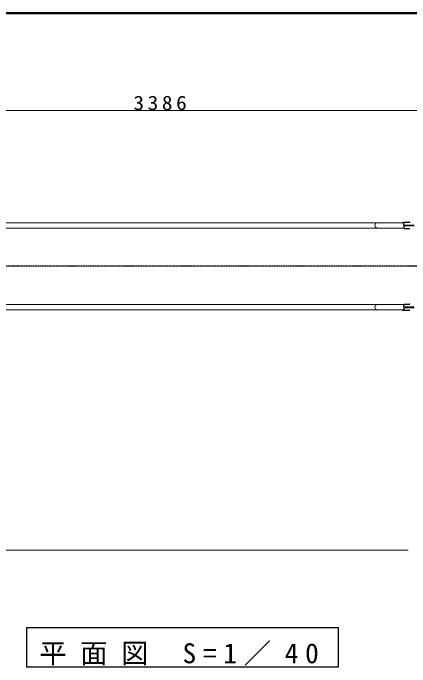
# Model space of a CAD drawing. Units: millimetres at full size, with parts at other scales. Extents: x -15630 to 0, y -2472 to 10680.
# Drawn here: x -12668 to -10633, y 7323 to 10680 of the extents above; entities that cross this region are included whole.
import ezdxf

# ---------------------------------------------------------------- set-up
doc = ezdxf.new("R2010")
doc.units = ezdxf.units.MM
doc.linetypes.add('USER2', pattern=[6, 3, -1, 1, -1])
for name, color, linetype, lineweight in [('A3図枠', 7, 'Continuous', 25), ('線', 2, 'Continuous', 25), ('補助', 2, 'Continuous', 13)]:
    doc.layers.add(name, color=color, linetype=linetype, lineweight=lineweight)
doc.styles.add('ＭＳ ゴシック', font='')
doc.styles.get('ＭＳ ゴシック').set_extended_font_data('MS Gothic')

msp = doc.modelspace()

# ---------------------------------------------------------------- linework, layer by layer
at = {"layer": 'A3図枠', "lineweight": 50}
msp.add_line((0, 10680), (-15400, 10680), dxfattribs=at)
at = {"layer": '線', "color": 7, "lineweight": 13}
for p, q in [((-13784.698, 9603.6), (-10663.968, 9603.6)), ((-13784.698, 9576.4), (-10663.968, 9576.4)), ((-13784.698, 9183.6), (-10663.968, 9183.6)), ((-13784.698, 9156.4), (-10663.968, 9156.4))]:
    msp.add_line(p, q, dxfattribs=at)
at = {"layer": '線'}
for p, q in [((-10670.394, 9603.6), (-10670.394, 9605)), ((-10670.394, 9605), (-10663.968, 9605)), ((-10663.968, 9606.2), (-10635.312, 9606.2)), ((-10663.968, 9590.9), (-10663.968, 9606.2)), ((-10663.968, 9590.9), (-10612.158, 9590.9)), ((-10663.968, 9589.1), (-10612.158, 9589.1)), ((-10663.968, 9589.1), (-10663.968, 9573.8)), ((-10663.968, 9573.8), (-10635.312, 9573.8)), ((-10663.968, 9186.2), (-10635.312, 9186.2)), ((-10663.968, 9170.9), (-10663.968, 9186.2)), ((-10663.968, 9170.9), (-10612.158, 9170.9)), ((-10663.968, 9169.1), (-10612.158, 9169.1)), ((-10663.968, 9169.1), (-10663.968, 9153.8)), ((-10670.394, 9155), (-10670.394, 9156.4)), ((-10670.394, 9155), (-10663.968, 9155)), ((-10663.968, 9153.8), (-10635.312, 9153.8))]:
    msp.add_line(p, q, dxfattribs=at)
at = {"layer": '線', "color": 20, "linetype": 'USER2'}
msp.add_line((-9762.168, 9380), (-13848.455, 9380), dxfattribs=at)
at = {"layer": '線', "color": 7, "lineweight": 13}
for centre in [(-10799.379, 9590), (-10799.379, 9170)]:
    msp.add_arc(centre, 13.6, 90, 270, dxfattribs=at)
at = {"layer": '線'}
for centre, start, end in [((-10635.312, 9603.2), 46.09405, 90), ((-10635.312, 9576.8), 270, 313.90595), ((-10635.312, 9183.2), 46.09405, 90), ((-10635.312, 9156.8), 270, 313.90595)]:
    msp.add_arc(centre, 3, start, end, dxfattribs=at)
at = {"layer": '補助'}
for p, q in [((-13598.298, 10180), (-10212.168, 10180)), ((-10642.168, 7922.869), (-14538.455, 7922.869))]:
    msp.add_line(p, q, dxfattribs=at)
at = {"layer": '補助', "lineweight": 25}
msp.add_lwpolyline([(-12599.674, 7522.869), (-12599.674, 7322.869), (-10999.674, 7322.869), (-10999.674, 7522.869)], close=True, dxfattribs=at)

# ---------------------------------------------------------------- texts
at = {"layer": '補助', "attachment_point": 8, "style": 'ＭＳ ゴシック'}
for s, insert, char_height in [('\\T1.33;\\W1.1;3386', (-11905.233, 10181), 73.31), ('\\T1.5;平面図\\~S=1／40', (-11799.674, 7329.536), 102.6)]:
    msp.add_mtext(s, dxfattribs=dict(at, insert=insert, char_height=char_height))

doc.saveas('drawing.dxf')
